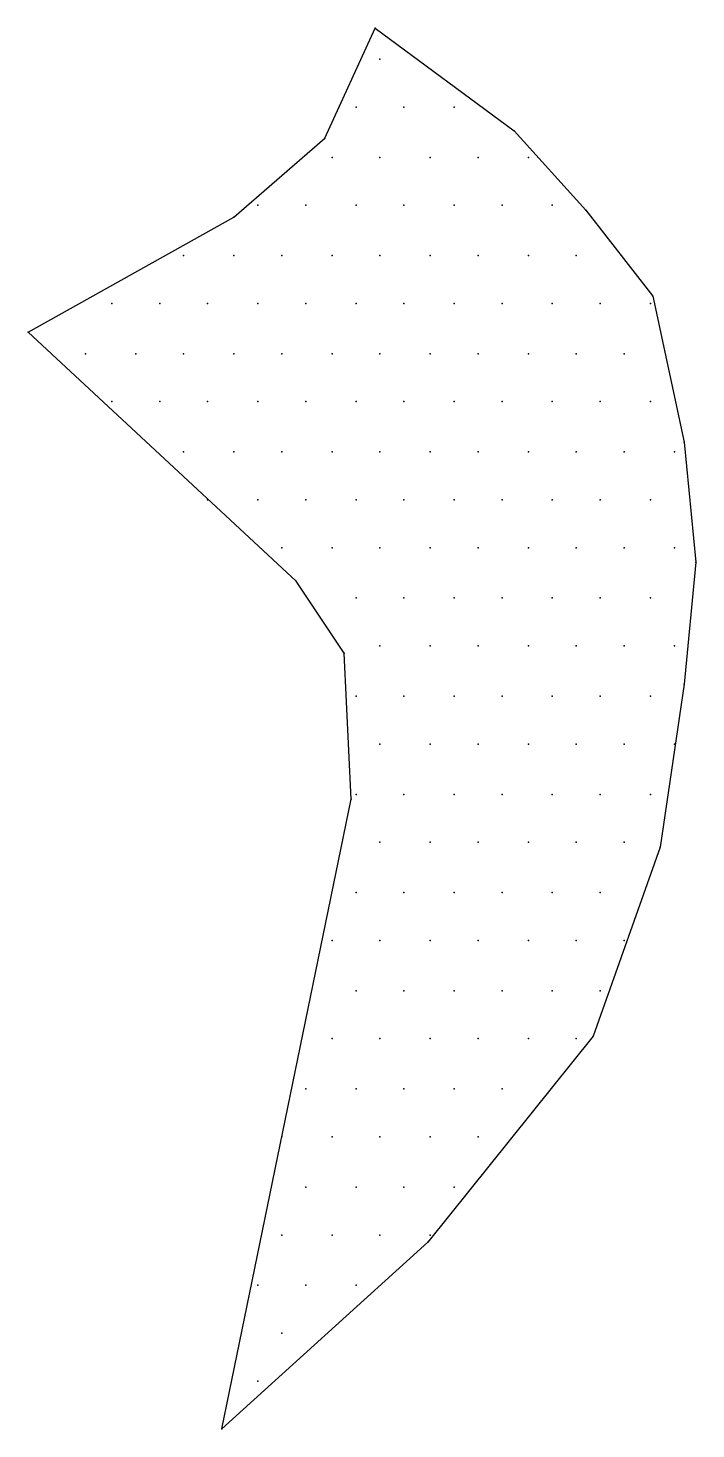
# Model space of a CAD drawing. Extents: x 180421 to 182279, y 668879 to 669787.
# Drawn here: x 181662.784 to 181664.257, y 669705.183 to 669708.27 of the extents above; entities that cross this region are included whole.
import ezdxf

# ---------------------------------------------------------------- set-up
doc = ezdxf.new("R2010")
doc.units = 0
doc.header["$LTSCALE"] = 2.5
doc.header["$MEASUREMENT"] = 0
doc.layers.add('KOTERET', color=1, linetype='CONTINUOUS')

msp = doc.modelspace()

# ---------------------------------------------------------------- linework, layer by layer
at = {"layer": 'KOTERET', "color": 2, "linetype": 'Continuous'}
for points in [[(181663.4389, 669708.0275), (181663.5498, 669708.2703)], [(181663.5498, 669708.2703), (181663.8559, 669708.0434)], [(181663.5603, 669708.2017), (181663.5603, 669708.2017)], [(181663.5075, 669708.0961), (181663.5075, 669708.0961)], [(181663.6131, 669708.0961), (181663.6131, 669708.0961)], [(181663.7239, 669708.0961), (181663.7239, 669708.0961)], [(181663.2383, 669707.8533), (181663.4389, 669708.0275)], [(181663.8559, 669708.0434), (181664.0142, 669707.8692)], [(181663.4547, 669707.9853), (181663.4547, 669707.9853)], [(181663.5603, 669707.9853), (181663.5603, 669707.9853)], [(181663.6711, 669707.9853), (181663.6711, 669707.9853)], [(181663.7767, 669707.9853), (181663.7767, 669707.9853)], [(181663.8876, 669707.9853), (181663.8876, 669707.9853)], [(181663.2911, 669707.8797), (181663.2911, 669707.8797)], [(181663.3967, 669707.8797), (181663.3967, 669707.8797)], [(181663.5075, 669707.8797), (181663.5075, 669707.8797)], [(181663.6131, 669707.8797), (181663.6131, 669707.8797)], [(181663.7239, 669707.8797), (181663.7239, 669707.8797)], [(181663.8295, 669707.8797), (181663.8295, 669707.8797)], [(181663.9403, 669707.8797), (181663.9403, 669707.8797)], [(181664.0142, 669707.8692), (181664.162, 669707.6792)], [(181662.7844, 669707.6), (181663.2383, 669707.8533)], [(181663.1275, 669707.7689), (181663.1275, 669707.7689)], [(181663.2383, 669707.7689), (181663.2383, 669707.7689)], [(181663.3439, 669707.7689), (181663.3439, 669707.7689)], [(181663.4547, 669707.7689), (181663.4547, 669707.7689)], [(181663.5603, 669707.7689), (181663.5603, 669707.7689)], [(181663.6711, 669707.7689), (181663.6711, 669707.7689)], [(181663.7767, 669707.7689), (181663.7767, 669707.7689)], [(181663.8876, 669707.7689), (181663.8876, 669707.7689)], [(181663.9931, 669707.7689), (181663.9931, 669707.7689)], [(181664.162, 669707.6792), (181664.2306, 669707.3572)], [(181662.9692, 669707.6633), (181662.9692, 669707.6633)], [(181663.0747, 669707.6633), (181663.0747, 669707.6633)], [(181663.1803, 669707.6633), (181663.1803, 669707.6633)], [(181663.2911, 669707.6633), (181663.2911, 669707.6633)], [(181663.3967, 669707.6633), (181663.3967, 669707.6633)], [(181663.5075, 669707.6633), (181663.5075, 669707.6633)], [(181663.6131, 669707.6633), (181663.6131, 669707.6633)], [(181663.7239, 669707.6633), (181663.7239, 669707.6633)], [(181663.8295, 669707.6633), (181663.8295, 669707.6633)], [(181663.9403, 669707.6633), (181663.9403, 669707.6633)], [(181664.0459, 669707.6633), (181664.0459, 669707.6633)], [(181664.1567, 669707.6633), (181664.1567, 669707.6633)], [(181663.3756, 669707.0511), (181662.7844, 669707.6)], [(181662.9111, 669707.5525), (181662.9111, 669707.5525)], [(181663.0219, 669707.5525), (181663.0219, 669707.5525)], [(181663.1275, 669707.5525), (181663.1275, 669707.5525)], [(181663.2383, 669707.5525), (181663.2383, 669707.5525)], [(181663.3439, 669707.5525), (181663.3439, 669707.5525)], [(181663.4547, 669707.5525), (181663.4547, 669707.5525)], [(181663.5603, 669707.5525), (181663.5603, 669707.5525)], [(181663.6711, 669707.5525), (181663.6711, 669707.5525)], [(181663.7767, 669707.5525), (181663.7767, 669707.5525)], [(181663.8876, 669707.5525), (181663.8876, 669707.5525)], [(181663.9931, 669707.5525), (181663.9931, 669707.5525)], [(181664.0987, 669707.5525), (181664.0987, 669707.5525)], [(181662.9692, 669707.4469), (181662.9692, 669707.4469)], [(181663.0747, 669707.4469), (181663.0747, 669707.4469)], [(181663.1803, 669707.4469), (181663.1803, 669707.4469)], [(181663.2911, 669707.4469), (181663.2911, 669707.4469)], [(181663.3967, 669707.4469), (181663.3967, 669707.4469)], [(181663.5075, 669707.4469), (181663.5075, 669707.4469)], [(181663.6131, 669707.4469), (181663.6131, 669707.4469)], [(181663.7239, 669707.4469), (181663.7239, 669707.4469)], [(181663.8295, 669707.4469), (181663.8295, 669707.4469)], [(181663.9403, 669707.4469), (181663.9403, 669707.4469)], [(181664.0459, 669707.4469), (181664.0459, 669707.4469)], [(181664.1567, 669707.4469), (181664.1567, 669707.4469)], [(181664.2306, 669707.3572), (181664.257, 669707.0933)], [(181663.1275, 669707.3361), (181663.1275, 669707.3361)], [(181663.2383, 669707.3361), (181663.2383, 669707.3361)], [(181663.3439, 669707.3361), (181663.3439, 669707.3361)], [(181663.4547, 669707.3361), (181663.4547, 669707.3361)], [(181663.5603, 669707.3361), (181663.5603, 669707.3361)], [(181663.6711, 669707.3361), (181663.6711, 669707.3361)], [(181663.7767, 669707.3361), (181663.7767, 669707.3361)], [(181663.8876, 669707.3361), (181663.8876, 669707.3361)], [(181663.9931, 669707.3361), (181663.9931, 669707.3361)], [(181664.0987, 669707.3361), (181664.0987, 669707.3361)], [(181664.2095, 669707.3361), (181664.2095, 669707.3361)], [(181663.1803, 669707.2305), (181663.1803, 669707.2305)], [(181663.2911, 669707.2305), (181663.2911, 669707.2305)], [(181663.3967, 669707.2305), (181663.3967, 669707.2305)], [(181663.5075, 669707.2305), (181663.5075, 669707.2305)], [(181663.6131, 669707.2305), (181663.6131, 669707.2305)], [(181663.7239, 669707.2305), (181663.7239, 669707.2305)], [(181663.8295, 669707.2305), (181663.8295, 669707.2305)], [(181663.9403, 669707.2305), (181663.9403, 669707.2305)], [(181664.0459, 669707.2305), (181664.0459, 669707.2305)], [(181664.1567, 669707.2305), (181664.1567, 669707.2305)], [(181663.3439, 669707.125), (181663.3439, 669707.125)], [(181663.4547, 669707.125), (181663.4547, 669707.125)], [(181663.5603, 669707.125), (181663.5603, 669707.125)], [(181663.6711, 669707.125), (181663.6711, 669707.125)], [(181663.7767, 669707.125), (181663.7767, 669707.125)], [(181663.8876, 669707.125), (181663.8876, 669707.125)], [(181663.9931, 669707.125), (181663.9931, 669707.125)], [(181664.0987, 669707.125), (181664.0987, 669707.125)], [(181664.2095, 669707.125), (181664.2095, 669707.125)], [(181664.257, 669707.0933), (181664.2306, 669706.8241)], [(181663.4811, 669706.8927), (181663.3756, 669707.0511)], [(181663.5075, 669707.0141), (181663.5075, 669707.0141)], [(181663.6131, 669707.0141), (181663.6131, 669707.0141)], [(181663.7239, 669707.0141), (181663.7239, 669707.0141)], [(181663.8295, 669707.0141), (181663.8295, 669707.0141)], [(181663.9403, 669707.0141), (181663.9403, 669707.0141)], [(181664.0459, 669707.0141), (181664.0459, 669707.0141)], [(181664.1567, 669707.0141), (181664.1567, 669707.0141)], [(181663.5603, 669706.9085), (181663.5603, 669706.9085)], [(181663.6711, 669706.9085), (181663.6711, 669706.9085)], [(181663.7767, 669706.9085), (181663.7767, 669706.9085)], [(181663.8876, 669706.9085), (181663.8876, 669706.9085)], [(181663.9931, 669706.9085), (181663.9931, 669706.9085)], [(181664.0987, 669706.9085), (181664.0987, 669706.9085)], [(181664.2095, 669706.9085), (181664.2095, 669706.9085)], [(181663.497, 669706.5707), (181663.4811, 669706.8927)], [(181664.2306, 669706.8241), (181664.1779, 669706.4652)], [(181663.5075, 669706.7977), (181663.5075, 669706.7977)], [(181663.6131, 669706.7977), (181663.6131, 669706.7977)], [(181663.7239, 669706.7977), (181663.7239, 669706.7977)], [(181663.8295, 669706.7977), (181663.8295, 669706.7977)], [(181663.9403, 669706.7977), (181663.9403, 669706.7977)], [(181664.0459, 669706.7977), (181664.0459, 669706.7977)], [(181664.1567, 669706.7977), (181664.1567, 669706.7977)], [(181663.5603, 669706.6921), (181663.5603, 669706.6921)], [(181663.6711, 669706.6921), (181663.6711, 669706.6921)], [(181663.7767, 669706.6921), (181663.7767, 669706.6921)], [(181663.8876, 669706.6921), (181663.8876, 669706.6921)], [(181663.9931, 669706.6921), (181663.9931, 669706.6921)], [(181664.0987, 669706.6921), (181664.0987, 669706.6921)], [(181664.2095, 669706.6921), (181664.2095, 669706.6921)], [(181663.2119, 669705.1826), (181663.497, 669706.5707)], [(181663.5075, 669706.5813), (181663.5075, 669706.5813)], [(181663.6131, 669706.5813), (181663.6131, 669706.5813)], [(181663.7239, 669706.5813), (181663.7239, 669706.5813)], [(181663.8295, 669706.5813), (181663.8295, 669706.5813)], [(181663.9403, 669706.5813), (181663.9403, 669706.5813)], [(181664.0459, 669706.5813), (181664.0459, 669706.5813)], [(181664.1567, 669706.5813), (181664.1567, 669706.5813)], [(181663.5603, 669706.4757), (181663.5603, 669706.4757)], [(181663.6711, 669706.4757), (181663.6711, 669706.4757)], [(181663.7767, 669706.4757), (181663.7767, 669706.4757)], [(181663.8876, 669706.4757), (181663.8876, 669706.4757)], [(181663.9931, 669706.4757), (181663.9931, 669706.4757)], [(181664.0987, 669706.4757), (181664.0987, 669706.4757)], [(181664.1779, 669706.4652), (181664.0301, 669706.0482)], [(181663.5075, 669706.3649), (181663.5075, 669706.3649)], [(181663.6131, 669706.3649), (181663.6131, 669706.3649)], [(181663.7239, 669706.3649), (181663.7239, 669706.3649)], [(181663.8295, 669706.3649), (181663.8295, 669706.3649)], [(181663.9403, 669706.3649), (181663.9403, 669706.3649)], [(181664.0459, 669706.3649), (181664.0459, 669706.3649)], [(181663.4547, 669706.2593), (181663.4547, 669706.2593)], [(181663.5603, 669706.2593), (181663.5603, 669706.2593)], [(181663.6711, 669706.2593), (181663.6711, 669706.2593)], [(181663.7767, 669706.2593), (181663.7767, 669706.2593)], [(181663.8876, 669706.2593), (181663.8876, 669706.2593)], [(181663.9931, 669706.2593), (181663.9931, 669706.2593)], [(181664.0987, 669706.2593), (181664.0987, 669706.2593)], [(181663.5075, 669706.1485), (181663.5075, 669706.1485)], [(181663.6131, 669706.1485), (181663.6131, 669706.1485)], [(181663.7239, 669706.1485), (181663.7239, 669706.1485)], [(181663.8295, 669706.1485), (181663.8295, 669706.1485)], [(181663.9403, 669706.1485), (181663.9403, 669706.1485)], [(181664.0459, 669706.1485), (181664.0459, 669706.1485)], [(181663.4547, 669706.0429), (181663.4547, 669706.0429)], [(181663.5603, 669706.0429), (181663.5603, 669706.0429)], [(181664.0301, 669706.0482), (181663.6659, 669705.5943)], [(181663.6711, 669706.0429), (181663.6711, 669706.0429)], [(181663.7767, 669706.0429), (181663.7767, 669706.0429)], [(181663.8876, 669706.0429), (181663.8876, 669706.0429)], [(181663.9931, 669706.0429), (181663.9931, 669706.0429)], [(181663.3967, 669705.9321), (181663.3967, 669705.9321)], [(181663.5075, 669705.9321), (181663.5075, 669705.9321)], [(181663.6131, 669705.9321), (181663.6131, 669705.9321)], [(181663.7239, 669705.9321), (181663.7239, 669705.9321)], [(181663.8295, 669705.9321), (181663.8295, 669705.9321)], [(181663.3439, 669705.8265), (181663.3439, 669705.8265)], [(181663.4547, 669705.8265), (181663.4547, 669705.8265)], [(181663.5603, 669705.8265), (181663.5603, 669705.8265)], [(181663.6711, 669705.8265), (181663.6711, 669705.8265)], [(181663.7767, 669705.8265), (181663.7767, 669705.8265)], [(181663.3967, 669705.7157), (181663.3967, 669705.7157)], [(181663.5075, 669705.7157), (181663.5075, 669705.7157)], [(181663.6131, 669705.7157), (181663.6131, 669705.7157)], [(181663.7239, 669705.7157), (181663.7239, 669705.7157)], [(181663.3439, 669705.6101), (181663.3439, 669705.6101)], [(181663.4547, 669705.6101), (181663.4547, 669705.6101)], [(181663.5603, 669705.6101), (181663.5603, 669705.6101)], [(181663.6711, 669705.6101), (181663.6711, 669705.6101)], [(181663.6659, 669705.5943), (181663.2119, 669705.1826)], [(181663.2911, 669705.4993), (181663.2911, 669705.4993)], [(181663.3967, 669705.4993), (181663.3967, 669705.4993)], [(181663.5075, 669705.4993), (181663.5075, 669705.4993)], [(181663.3439, 669705.3937), (181663.3439, 669705.3937)], [(181663.2911, 669705.2882), (181663.2911, 669705.2882)]]:
    msp.add_lwpolyline(points, dxfattribs=at)
at = {"layer": 'KOTERET', "color": 1}
for p in [(181663.5498, 669708.2703), (181663.5498, 669708.2703), (181663.5603, 669708.2017), (181663.5603, 669708.2017), (181663.5075, 669708.0961), (181663.5075, 669708.0961), (181663.6131, 669708.0961), (181663.6131, 669708.0961), (181663.7239, 669708.0961), (181663.7239, 669708.0961), (181663.4389, 669708.0275), (181663.4389, 669708.0275), (181663.8559, 669708.0434), (181663.8559, 669708.0434), (181663.4547, 669707.9853), (181663.4547, 669707.9853), (181663.5603, 669707.9853), (181663.5603, 669707.9853), (181663.6711, 669707.9853), (181663.6711, 669707.9853), (181663.7767, 669707.9853), (181663.7767, 669707.9853), (181663.8876, 669707.9853), (181663.8876, 669707.9853), (181663.2911, 669707.8797), (181663.2911, 669707.8797), (181663.3967, 669707.8797), (181663.3967, 669707.8797), (181663.5075, 669707.8797), (181663.5075, 669707.8797), (181663.6131, 669707.8797), (181663.6131, 669707.8797), (181663.7239, 669707.8797), (181663.7239, 669707.8797), (181663.8295, 669707.8797), (181663.8295, 669707.8797), (181663.9403, 669707.8797), (181663.9403, 669707.8797), (181664.0142, 669707.8692), (181664.0142, 669707.8692), (181663.2383, 669707.8533), (181663.2383, 669707.8533), (181663.1275, 669707.7689), (181663.1275, 669707.7689), (181663.2383, 669707.7689), (181663.2383, 669707.7689), (181663.3439, 669707.7689), (181663.3439, 669707.7689), (181663.4547, 669707.7689), (181663.4547, 669707.7689), (181663.5603, 669707.7689), (181663.5603, 669707.7689), (181663.6711, 669707.7689), (181663.6711, 669707.7689), (181663.7767, 669707.7689), (181663.7767, 669707.7689), (181663.8876, 669707.7689), (181663.8876, 669707.7689), (181663.9931, 669707.7689), (181663.9931, 669707.7689), (181664.162, 669707.6792), (181664.162, 669707.6792), (181662.9692, 669707.6633), (181662.9692, 669707.6633), (181663.0747, 669707.6633), (181663.0747, 669707.6633), (181663.1803, 669707.6633), (181663.1803, 669707.6633), (181663.2911, 669707.6633), (181663.2911, 669707.6633), (181663.3967, 669707.6633), (181663.3967, 669707.6633), (181663.5075, 669707.6633), (181663.5075, 669707.6633), (181663.6131, 669707.6633), (181663.6131, 669707.6633), (181663.7239, 669707.6633), (181663.7239, 669707.6633), (181663.8295, 669707.6633), (181663.8295, 669707.6633), (181663.9403, 669707.6633), (181663.9403, 669707.6633), (181664.0459, 669707.6633), (181664.0459, 669707.6633), (181664.1567, 669707.6633), (181664.1567, 669707.6633), (181662.7844, 669707.6), (181662.7844, 669707.6), (181662.9111, 669707.5525), (181662.9111, 669707.5525), (181663.0219, 669707.5525), (181663.0219, 669707.5525), (181663.1275, 669707.5525), (181663.1275, 669707.5525), (181663.2383, 669707.5525), (181663.2383, 669707.5525), (181663.3439, 669707.5525), (181663.3439, 669707.5525), (181663.4547, 669707.5525), (181663.4547, 669707.5525), (181663.5603, 669707.5525), (181663.5603, 669707.5525), (181663.6711, 669707.5525), (181663.6711, 669707.5525), (181663.7767, 669707.5525), (181663.7767, 669707.5525), (181663.8876, 669707.5525), (181663.8876, 669707.5525), (181663.9931, 669707.5525), (181663.9931, 669707.5525), (181664.0987, 669707.5525), (181664.0987, 669707.5525), (181662.9692, 669707.4469), (181662.9692, 669707.4469), (181663.0747, 669707.4469), (181663.0747, 669707.4469), (181663.1803, 669707.4469), (181663.1803, 669707.4469), (181663.2911, 669707.4469), (181663.2911, 669707.4469), (181663.3967, 669707.4469), (181663.3967, 669707.4469), (181663.5075, 669707.4469), (181663.5075, 669707.4469), (181663.6131, 669707.4469), (181663.6131, 669707.4469), (181663.7239, 669707.4469), (181663.7239, 669707.4469), (181663.8295, 669707.4469), (181663.8295, 669707.4469), (181663.9403, 669707.4469), (181663.9403, 669707.4469), (181664.0459, 669707.4469), (181664.0459, 669707.4469), (181664.1567, 669707.4469), (181664.1567, 669707.4469), (181664.2306, 669707.3572), (181664.2306, 669707.3572), (181663.1275, 669707.3361), (181663.1275, 669707.3361), (181663.2383, 669707.3361), (181663.2383, 669707.3361), (181663.3439, 669707.3361), (181663.3439, 669707.3361), (181663.4547, 669707.3361), (181663.4547, 669707.3361), (181663.5603, 669707.3361), (181663.5603, 669707.3361), (181663.6711, 669707.3361), (181663.6711, 669707.3361), (181663.7767, 669707.3361), (181663.7767, 669707.3361), (181663.8876, 669707.3361), (181663.8876, 669707.3361), (181663.9931, 669707.3361), (181663.9931, 669707.3361), (181664.0987, 669707.3361), (181664.0987, 669707.3361), (181664.2095, 669707.3361), (181664.2095, 669707.3361), (181663.1803, 669707.2305), (181663.1803, 669707.2305), (181663.2911, 669707.2305), (181663.2911, 669707.2305), (181663.3967, 669707.2305), (181663.3967, 669707.2305), (181663.5075, 669707.2305), (181663.5075, 669707.2305), (181663.6131, 669707.2305), (181663.6131, 669707.2305), (181663.7239, 669707.2305), (181663.7239, 669707.2305), (181663.8295, 669707.2305), (181663.8295, 669707.2305), (181663.9403, 669707.2305), (181663.9403, 669707.2305), (181664.0459, 669707.2305), (181664.0459, 669707.2305), (181664.1567, 669707.2305), (181664.1567, 669707.2305), (181663.3439, 669707.125), (181663.3439, 669707.125), (181663.4547, 669707.125), (181663.4547, 669707.125), (181663.5603, 669707.125), (181663.5603, 669707.125), (181663.6711, 669707.125), (181663.6711, 669707.125), (181663.7767, 669707.125), (181663.7767, 669707.125), (181663.8876, 669707.125), (181663.8876, 669707.125), (181663.9931, 669707.125), (181663.9931, 669707.125), (181664.0987, 669707.125), (181664.0987, 669707.125), (181664.2095, 669707.125), (181664.2095, 669707.125), (181664.257, 669707.0933), (181664.257, 669707.0933), (181663.3756, 669707.0511), (181663.3756, 669707.0511), (181663.5075, 669707.0141), (181663.5075, 669707.0141), (181663.6131, 669707.0141), (181663.6131, 669707.0141), (181663.7239, 669707.0141), (181663.7239, 669707.0141), (181663.8295, 669707.0141), (181663.8295, 669707.0141), (181663.9403, 669707.0141), (181663.9403, 669707.0141), (181664.0459, 669707.0141), (181664.0459, 669707.0141), (181664.1567, 669707.0141), (181664.1567, 669707.0141), (181663.5603, 669706.9085), (181663.5603, 669706.9085), (181663.6711, 669706.9085), (181663.6711, 669706.9085), (181663.7767, 669706.9085), (181663.7767, 669706.9085), (181663.8876, 669706.9085), (181663.8876, 669706.9085), (181663.9931, 669706.9085), (181663.9931, 669706.9085), (181664.0987, 669706.9085), (181664.0987, 669706.9085), (181664.2095, 669706.9085), (181664.2095, 669706.9085), (181663.4811, 669706.8927), (181663.4811, 669706.8927), (181664.2306, 669706.8241), (181664.2306, 669706.8241), (181663.5075, 669706.7977), (181663.5075, 669706.7977), (181663.6131, 669706.7977), (181663.6131, 669706.7977), (181663.7239, 669706.7977), (181663.7239, 669706.7977), (181663.8295, 669706.7977), (181663.8295, 669706.7977), (181663.9403, 669706.7977), (181663.9403, 669706.7977), (181664.0459, 669706.7977), (181664.0459, 669706.7977), (181664.1567, 669706.7977), (181664.1567, 669706.7977), (181663.5603, 669706.6921), (181663.5603, 669706.6921), (181663.6711, 669706.6921), (181663.6711, 669706.6921), (181663.7767, 669706.6921), (181663.7767, 669706.6921), (181663.8876, 669706.6921), (181663.8876, 669706.6921), (181663.9931, 669706.6921), (181663.9931, 669706.6921), (181664.0987, 669706.6921), (181664.0987, 669706.6921), (181664.2095, 669706.6921), (181664.2095, 669706.6921), (181663.497, 669706.5707), (181663.497, 669706.5707), (181663.5075, 669706.5813), (181663.5075, 669706.5813), (181663.6131, 669706.5813), (181663.6131, 669706.5813), (181663.7239, 669706.5813), (181663.7239, 669706.5813), (181663.8295, 669706.5813), (181663.8295, 669706.5813), (181663.9403, 669706.5813), (181663.9403, 669706.5813), (181664.0459, 669706.5813), (181664.0459, 669706.5813), (181664.1567, 669706.5813), (181664.1567, 669706.5813), (181663.5603, 669706.4757), (181663.5603, 669706.4757), (181663.6711, 669706.4757), (181663.6711, 669706.4757), (181663.7767, 669706.4757), (181663.7767, 669706.4757), (181663.8876, 669706.4757), (181663.8876, 669706.4757), (181663.9931, 669706.4757), (181663.9931, 669706.4757), (181664.0987, 669706.4757), (181664.0987, 669706.4757), (181664.1779, 669706.4652), (181664.1779, 669706.4652), (181663.5075, 669706.3649), (181663.5075, 669706.3649), (181663.6131, 669706.3649), (181663.6131, 669706.3649), (181663.7239, 669706.3649), (181663.7239, 669706.3649), (181663.8295, 669706.3649), (181663.8295, 669706.3649), (181663.9403, 669706.3649), (181663.9403, 669706.3649), (181664.0459, 669706.3649), (181664.0459, 669706.3649), (181663.4547, 669706.2593), (181663.4547, 669706.2593), (181663.5603, 669706.2593), (181663.5603, 669706.2593), (181663.6711, 669706.2593), (181663.6711, 669706.2593), (181663.7767, 669706.2593), (181663.7767, 669706.2593), (181663.8876, 669706.2593), (181663.8876, 669706.2593), (181663.9931, 669706.2593), (181663.9931, 669706.2593), (181664.0987, 669706.2593), (181664.0987, 669706.2593), (181663.5075, 669706.1485), (181663.5075, 669706.1485), (181663.6131, 669706.1485), (181663.6131, 669706.1485), (181663.7239, 669706.1485), (181663.7239, 669706.1485), (181663.8295, 669706.1485), (181663.8295, 669706.1485), (181663.9403, 669706.1485), (181663.9403, 669706.1485), (181664.0459, 669706.1485), (181664.0459, 669706.1485), (181663.4547, 669706.0429), (181663.4547, 669706.0429), (181663.5603, 669706.0429), (181663.5603, 669706.0429), (181663.6711, 669706.0429), (181663.6711, 669706.0429), (181663.7767, 669706.0429), (181663.7767, 669706.0429), (181663.8876, 669706.0429), (181663.8876, 669706.0429), (181663.9931, 669706.0429), (181663.9931, 669706.0429), (181664.0301, 669706.0482), (181664.0301, 669706.0482), (181663.3967, 669705.9321), (181663.3967, 669705.9321), (181663.5075, 669705.9321), (181663.5075, 669705.9321), (181663.6131, 669705.9321), (181663.6131, 669705.9321), (181663.7239, 669705.9321), (181663.7239, 669705.9321), (181663.8295, 669705.9321), (181663.8295, 669705.9321), (181663.3439, 669705.8265), (181663.3439, 669705.8265), (181663.4547, 669705.8265), (181663.4547, 669705.8265), (181663.5603, 669705.8265), (181663.5603, 669705.8265), (181663.6711, 669705.8265), (181663.6711, 669705.8265), (181663.7767, 669705.8265), (181663.7767, 669705.8265), (181663.3967, 669705.7157), (181663.3967, 669705.7157), (181663.5075, 669705.7157), (181663.5075, 669705.7157), (181663.6131, 669705.7157), (181663.6131, 669705.7157), (181663.7239, 669705.7157), (181663.7239, 669705.7157), (181663.3439, 669705.6101), (181663.3439, 669705.6101), (181663.4547, 669705.6101), (181663.4547, 669705.6101), (181663.5603, 669705.6101), (181663.5603, 669705.6101), (181663.6711, 669705.6101), (181663.6711, 669705.6101), (181663.6659, 669705.5943), (181663.6659, 669705.5943), (181663.2911, 669705.4993), (181663.2911, 669705.4993), (181663.3967, 669705.4993), (181663.3967, 669705.4993), (181663.5075, 669705.4993), (181663.5075, 669705.4993), (181663.3439, 669705.3937), (181663.3439, 669705.3937), (181663.2911, 669705.2882), (181663.2911, 669705.2882), (181663.2119, 669705.1826), (181663.2119, 669705.1826)]:
    msp.add_point(p, dxfattribs=at)

doc.saveas('drawing.dxf')
